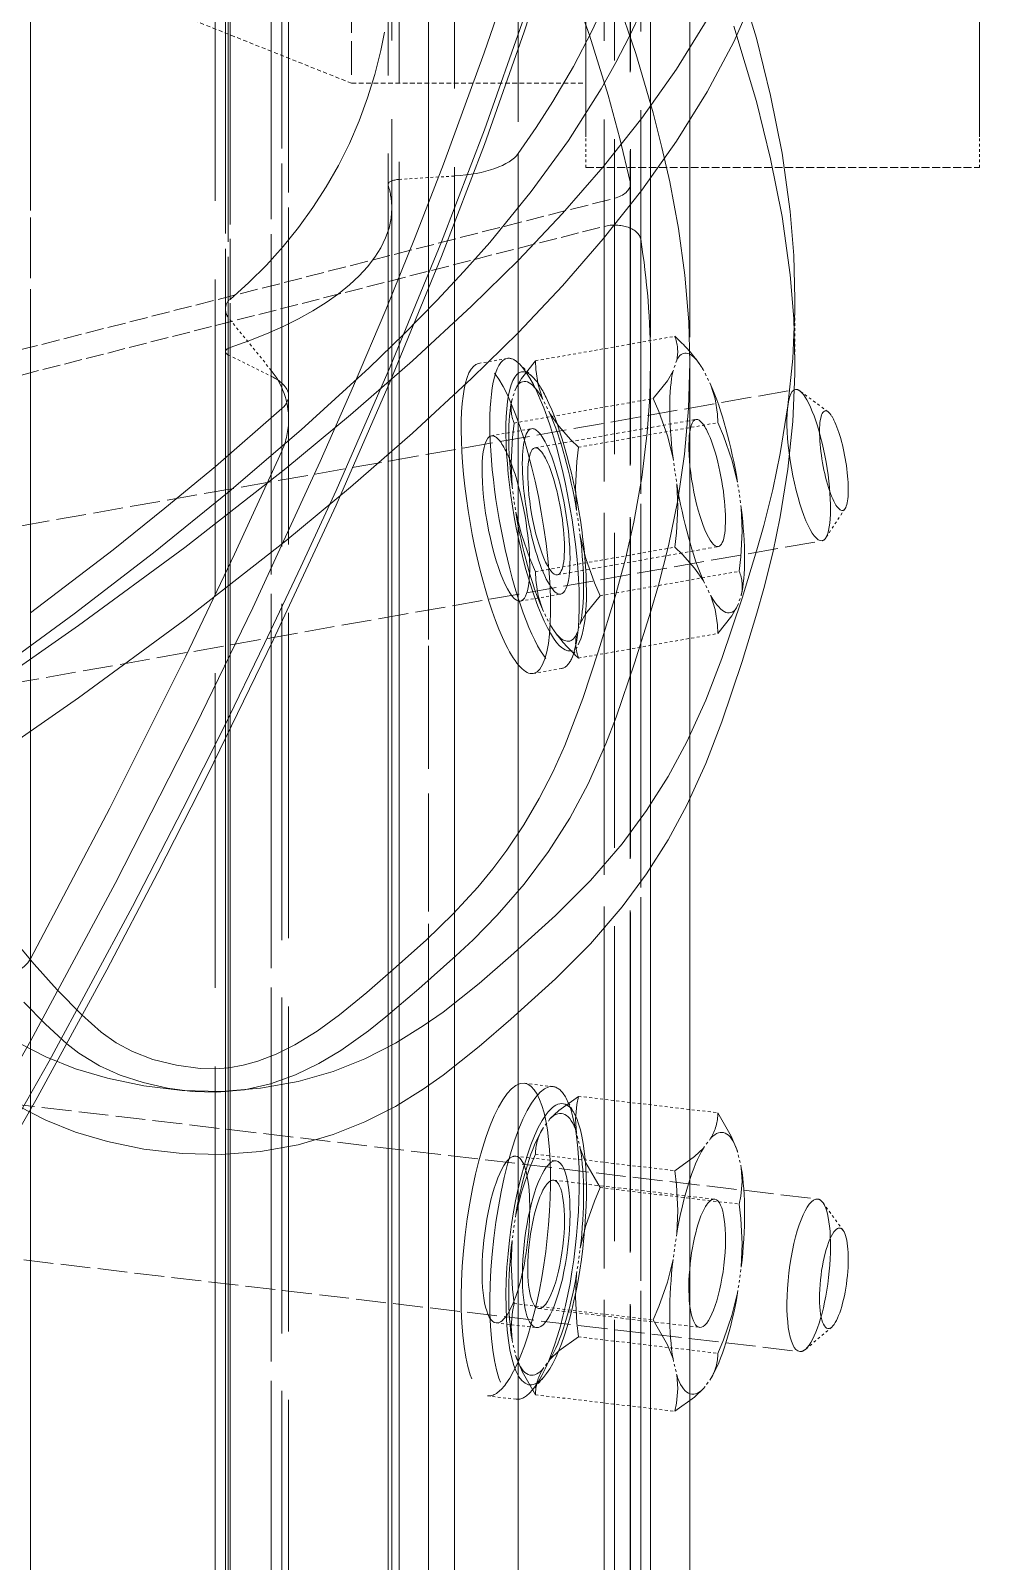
# Model space of a CAD drawing. Header units: millimetres. Extents: x 2913 to 35025, y 2470 to 25178.
# Drawn here: x 14576.8 to 14613, y 11863.8 to 11922.1 of the extents above; entities that cross this region are included whole.
import ezdxf

# ---------------------------------------------------------------- set-up
doc = ezdxf.new("R2010")
doc.units = ezdxf.units.MM
doc.linetypes.add('DASHED', pattern=[15, 12, -3])

# ---------------------------------------------------------------- blocks, each defined once
blk = doc.blocks.new('A$C637D7238')
at = {"color": 7, "linetype": 'DASHED', "lineweight": 13, "ltscale": 0.4647205352783203}
for p, q in [((198.3007365707745, 1132.197410205263), (198.3007365707745, 1411.029731372255)), ((213.3007365707745, 1132.197410205263), (213.3007365707745, 1411.029731372255))]:
    blk.add_line(p, q, dxfattribs=at)
at = {"color": 7, "linetype": 'DASHED', "lineweight": 13, "ltscale": 0.1923091888427734}
blk.add_line((184.7410899643291, 1126.000892260927), (184.7410899643291, 1241.386405566591), dxfattribs=at)
at = {"color": 7, "linetype": 'DASHED', "lineweight": 13, "ltscale": 0.1923084259033203}
blk.add_line((184.5649653915752, 1125.622779467958), (184.5649653915752, 1241.00783500995), dxfattribs=at)
at = {"color": 7, "linetype": 'DASHED', "lineweight": 13, "ltscale": 0.1923080444335938}
blk.add_line((184.6752864364971, 1125.311957934755), (184.6752864364971, 1240.696784594911), dxfattribs=at)
at = {"color": 7, "linetype": 'DASHED', "lineweight": 13, "ltscale": 0.1923030853271484}
blk.add_line((186.3138514999737, 1123.288642505067), (186.3138514999737, 1238.670493701356), dxfattribs=at)
at = {"color": 7, "linetype": 'DASHED', "lineweight": 13, "ltscale": 0.1922977447509766}
blk.add_line((186.9750911239971, 1121.424628833192), (186.9750911239971, 1236.803275683778), dxfattribs=at)
at = {"color": 7, "linetype": 'DASHED', "lineweight": 13, "ltscale": 0.1922939300537109}
blk.add_line((186.7159968857159, 1120.215217212099), (186.7159968857159, 1235.591575244325), dxfattribs=at)
at = {"color": 7, "linetype": 'DASHED', "lineweight": 13, "ltscale": 0.1922035217285156}
blk.add_line((177.1419841293682, 1100.86623344745), (177.1419841293682, 1216.18834648456), dxfattribs=at)
at = {"color": 7, "linetype": 'DASHED', "lineweight": 13, "ltscale": 0.3285686492919922}
blk.add_line((192.3007136825909, 1009.537345507997), (192.3007136825909, 1206.678535083192), dxfattribs=at)
at = {"color": 7, "linetype": 'DASHED', "lineweight": 13, "ltscale": 0.1069866180419922}
blk.add_line((189.3718272690166, 1198.429633716005), (189.3718272690166, 1134.23766289081), dxfattribs=at)
at = {"color": 7, "linetype": 'DASHED', "lineweight": 13, "ltscale": 0.3748058319091797}
blk.add_line((192.3007136825909, 973.3623424562393), (192.3007136825909, 1198.245841601747), dxfattribs=at)
at = {"color": 7, "linetype": 'DASHED', "lineweight": 13}
for p, q in [((177.1419841293682, 349.3899456056533), (177.1419841293682, 1168.886481860536)), ((184.1783839706768, 229.7540966066299), (184.1783839706768, 1162.472983935731)), ((186.7159968857159, 337.3896709474502), (186.7159968857159, 1157.271644214052)), ((186.9750911239971, 336.6490093263565), (186.9750911239971, 1156.546546557802)), ((186.3138514999737, 335.5096355470596), (186.3138514999737, 1155.428687671083)), ((184.5649653915752, 334.0866771730362), (184.5649653915752, 1154.029533007997)), ((184.6752864364971, 334.2759624513565), (184.6752864364971, 1154.21584282245)), ((184.7410899643291, 333.856650927919), (184.7410899643291, 1153.802939990419)), ((190.905106687962, 325.8669582399307), (190.905106687962, 1145.873099902528)), ((190.7635432724346, 324.529258349794), (190.7635432724346, 1144.533683398622)), ((190.7675487045635, 324.5664516481338), (190.7675487045635, 1144.570762256044)), ((200.7691127304424, 209.5612255128799), (200.7691127304424, 1144.41100273456)), ((202.2689754013409, 209.564658740419), (202.2689754013409, 1144.414207080263)), ((191.1872035507549, 324.236289599794), (191.1872035507549, 1144.239799121278)), ((193.3009273056377, 324.0427700075088), (193.3009273056377, 1144.045478442567)), ((195.7289058212627, 322.7728191408096), (195.7289058212627, 1142.76923332538)), ((199.0037471298565, 205.8613506349502), (199.0037471298565, 1140.936805346864)), ((200.3938609604229, 206.2102809938369), (200.3938609604229, 1141.266852954286)), ((199.3923884872784, 205.1047817262588), (199.3923884872784, 1140.219489673036)), ((199.9902278427471, 204.6662441286026), (199.9902278427471, 1139.802695849794)), ((199.9982387070049, 204.7191158327041), (199.9982387070049, 1139.8530498537)), ((195.7289058212627, 196.1691204103408), (195.7289058212627, 1131.558143237489)), ((190.7635432724346, 194.9772182496963), (190.7635432724346, 1130.375281909364)), ((190.7675487045635, 194.9521556886612), (190.7675487045635, 1130.350333789247)), ((191.1872035507549, 195.1753154787002), (191.1872035507549, 1130.572349170106)), ((193.3009273056377, 195.3063503297744), (193.3009273056377, 1130.702582934755)), ((199.9902278427471, 310.6993022951065), (199.9902278427471, 1130.474158862489)), ((199.9982387070049, 310.6266323121963), (199.9982387070049, 1130.399314502138)), ((199.3923884872784, 310.096656421083), (199.3923884872784, 1129.852744677919)), ((190.905106687962, 194.0767971071182), (190.905106687962, 1129.47692070331)), ((199.0037471298565, 309.0611949953018), (199.0037471298565, 1128.782950976747)), ((200.3938609604229, 308.5856929811416), (200.3938609604229, 1128.290855029481)), ((184.5649653915752, 188.6797634157119), (184.5649653915752, 1124.007789233583)), ((184.7410899643291, 188.8276210817276), (184.7410899643291, 1124.15953789081)), ((184.6752864364971, 188.5582271608291), (184.6752864364971, 1123.882819751161)), ((200.7691127304424, 304.0782085451065), (200.7691127304424, 1123.601981738466)), ((202.2689754013409, 304.0737453493057), (202.2689754013409, 1123.597404101747)), ((186.3138514999737, 187.7686992677627), (186.3138514999737, 1123.069373706239)), ((186.9750911239971, 187.0439449342666), (186.9750911239971, 1122.32001457538)), ((186.7159968857159, 186.5751949342666), (186.7159968857159, 1121.833640674013)), ((177.1419841293682, 179.2263713869033), (177.1419841293682, 1114.045249560731)), ((184.1783839706768, 279.0101543458877), (184.1783839706768, 1096.665793994325))]:
    blk.add_line(p, q, dxfattribs=at)
at = {"color": 7, "linetype": 'DASHED', "lineweight": 13, "ltscale": 0.01352729797363281}
blk.add_line((198.3007365707745, 1142.354041674989), (198.3007365707745, 1134.23766289081), dxfattribs=at)
at = {"color": 7, "linetype": 'DASHED', "lineweight": 13, "ltscale": 0.01268779021130174}
blk.add_line((189.3718272690166, 1134.23766289081), (182.3007518295635, 1137.057715991396), dxfattribs=at)
at = {"color": 7, "linetype": 'DASHED', "lineweight": 13, "ltscale": 0.01488151550292969}
blk.add_line((189.3718272690166, 1134.23766289081), (198.3007365707745, 1134.23766289081), dxfattribs=at)
at = {"color": 7, "linetype": 'DASHED', "lineweight": 13, "ltscale": 0.001946258544921875}
for p, q in [((198.3007365707745, 1131.02965507831), (198.3007365707745, 1132.197410205263)), ((213.3007365707745, 1131.02965507831), (213.3007365707745, 1132.197410205263))]:
    blk.add_line(p, q, dxfattribs=at)
at = {"color": 7, "linetype": 'DASHED', "lineweight": 13, "ltscale": 0.025}
blk.add_line((198.3007365707745, 1131.02965507831), (213.3007365707745, 1131.02965507831), dxfattribs=at)
at = {"color": 7, "linetype": 'DASHED', "lineweight": 13, "ltscale": 0.003529553381177914}
blk.add_line((191.1872035507549, 1130.572349170106), (193.3009273056377, 1130.702582934755), dxfattribs=at)
at = {"color": 7, "linetype": 'DASHED', "lineweight": 13, "ltscale": 0.05774980662937218}
blk.add_line((165.8180552963604, 1121.286613086122), (199.3923884872784, 1129.852744677919), dxfattribs=at)
at = {"color": 7, "linetype": 'DASHED', "lineweight": 13, "ltscale": 0.05660874510228634}
blk.add_line((166.0928279404034, 1120.385963061708), (199.0037471298565, 1128.782950976747), dxfattribs=at)
at = {"color": 7, "linetype": 'DASHED', "lineweight": 13, "ltscale": 0.004019546508789063}
blk.add_line((206.2690288071026, 1123.596717456239), (206.2690288071026, 1126.008445361513), dxfattribs=at)
at = {"color": 7, "linetype": 'DASHED', "lineweight": 13, "ltscale": 0.004339323038363327}
blk.add_line((186.3138514999737, 1123.288642505067), (184.6752864364971, 1125.311957934755), dxfattribs=at)
at = {"color": 7, "linetype": 'DASHED', "lineweight": 13, "ltscale": 0.008982738818918133}
for p, q in [((196.3846522812237, 1123.657142260927), (201.6925364975323, 1124.592353442567)), ((196.3846522812237, 1115.618125537294), (201.6925364975323, 1116.553336718935))]:
    blk.add_line(p, q, dxfattribs=at)
at = {"color": 7, "linetype": 'DASHED', "lineweight": 13, "ltscale": 0.003048947876474492}
blk.add_line((184.6752864364971, 1123.882819751161), (186.3138514999737, 1123.069373706239), dxfattribs=at)
at = {"color": 7, "linetype": 'DASHED', "lineweight": 13, "ltscale": 0.001849178463723555}
for p, q in [((194.2150813583721, 1123.557120898622), (195.3077632431377, 1123.749610522646)), ((196.2971049789776, 1111.739265063661), (197.3897868637432, 1111.931754687685))]:
    blk.add_line(p, q, dxfattribs=at)
at = {"color": 7, "linetype": 'DASHED', "lineweight": 13, "ltscale": 0.001168408970959309}
blk.add_line((196.2692958359112, 1123.047401049989), (195.7699901108135, 1123.539496997255), dxfattribs=at)
at = {"color": 7, "linetype": 'DASHED', "lineweight": 13, "ltscale": 0.0007276916743874621}
blk.add_line((201.7681819443096, 1123.685065844911), (201.6255885605206, 1123.272391894716), dxfattribs=at)
at = {"color": 7, "linetype": 'DASHED', "lineweight": 13, "ltscale": 0.0002074472918715723}
blk.add_line((202.5891810898174, 1123.602439502138), (202.513878965794, 1123.701545337099), dxfattribs=at)
at = {"color": 7, "linetype": 'DASHED', "lineweight": 13, "ltscale": 0.001065730156780783}
for p, q in [((203.0691462997784, 1122.732917407411), (202.7841884140362, 1123.305350879091)), ((202.7841884140362, 1115.266334155458), (203.0691462997784, 1114.693900683778))]:
    blk.add_line(p, q, dxfattribs=at)
at = {"color": 7, "linetype": 'DASHED', "lineweight": 13, "ltscale": 0.09533031926904542}
for p, q in [((149.9591762070049, 1112.639915088075), (206.2898570541729, 1122.564002612489)), ((150.9747249130596, 1106.875068286317), (207.3054057602276, 1116.799155810731))]:
    blk.add_line(p, q, dxfattribs=at)
at = {"color": 7, "linetype": 'DASHED', "lineweight": 13, "ltscale": 0.0007272688322599566}
blk.add_line((195.6316310409893, 1122.603828051942), (195.4891520981182, 1122.191382983583), dxfattribs=at)
at = {"color": 7, "linetype": 'DASHED', "lineweight": 13, "ltscale": 0.008982550977499514}
blk.add_line((195.5647975448956, 1121.283866504091), (200.8725673202862, 1122.219077685731), dxfattribs=at)
at = {"color": 7, "linetype": 'DASHED', "lineweight": 13, "ltscale": 0.001065900208875264}
for p, q in [((196.932824278294, 1121.651679614442), (196.6476375107159, 1122.224113086122)), ((196.6476375107159, 1114.185096362489), (196.932824278294, 1113.61266289081))]:
    blk.add_line(p, q, dxfattribs=at)
at = {"color": 7, "linetype": 'DASHED', "lineweight": 13, "ltscale": 0.002230861452639419}
blk.add_line((207.5330287460674, 1121.713019946474), (206.4583140854229, 1122.510902026552), dxfattribs=at)
at = {"color": 7, "linetype": 'DASHED', "lineweight": 13, "ltscale": 0.00259612238054177}
blk.add_line((194.7009974960674, 1120.799781421083), (196.2350780014385, 1121.069861987489), dxfattribs=at)
at = {"color": 7, "linetype": 'DASHED', "lineweight": 13, "ltscale": 0.01038506369410065}
blk.add_line((196.3635951523174, 1120.340186694521), (202.5001460556377, 1121.421195605653), dxfattribs=at)
at = {"color": 7, "linetype": 'DASHED', "lineweight": 13, "ltscale": 0.008982926660458693}
for p, q in [((198.0243617538799, 1120.364677050966), (203.3323604111065, 1121.299888232606)), ((198.8442164902081, 1114.698936084169), (204.1522151474346, 1115.63414726581)), ((198.0243617538799, 1112.325660327333), (203.3323604111065, 1113.260871508974))]:
    blk.add_line(p, q, dxfattribs=at)
at = {"color": 7, "linetype": 'DASHED', "lineweight": 13, "ltscale": 0.001658956755291329}
blk.add_line((201.6255885605206, 1119.951774218935), (201.7681819443096, 1118.96666679706), dxfattribs=at)
at = {"color": 7, "linetype": 'DASHED', "lineweight": 13, "ltscale": 0.001658551901669328}
blk.add_line((195.4891520981182, 1118.870536425966), (195.6316310409893, 1117.885657885927), dxfattribs=at)
at = {"color": 7, "linetype": 'DASHED', "lineweight": 13, "ltscale": 0.001658929442102541}
blk.add_line((204.227746153294, 1118.047477343935), (204.0852672104229, 1119.03258476581), dxfattribs=at)
at = {"color": 7, "linetype": 'DASHED', "lineweight": 13, "ltscale": 0.001658579221075384}
blk.add_line((198.0914241318096, 1116.966468432802), (197.9488307480206, 1117.951346972841), dxfattribs=at)
at = {"color": 7, "linetype": 'DASHED', "lineweight": 13, "ltscale": 0.002230723413478284}
blk.add_line((208.1830531601299, 1118.023673632997), (207.4455958847393, 1116.906730273622), dxfattribs=at)
at = {"color": 7, "linetype": 'DASHED', "lineweight": 13, "ltscale": 0.01038487585158895}
blk.add_line((197.2168666366924, 1115.496818164247), (203.3533030990948, 1116.57782707538), dxfattribs=at)
at = {"color": 7, "linetype": 'DASHED', "lineweight": 13, "ltscale": 0.002596310226696308}
blk.add_line((195.8113032822002, 1114.496833423036), (197.3454982284893, 1114.766913989442), dxfattribs=at)
at = {"color": 7, "linetype": 'DASHED', "lineweight": 13, "ltscale": 0.0007276294049313452}
blk.add_line((204.0852672104229, 1114.314185717958), (204.227746153294, 1114.726859668153), dxfattribs=at)
at = {"color": 7, "linetype": 'DASHED', "lineweight": 13, "ltscale": 0.0007273311325860083}
blk.add_line((197.9488307480206, 1113.233176806825), (198.0914241318096, 1113.645621875185), dxfattribs=at)
at = {"color": 7, "linetype": 'DASHED', "lineweight": 13, "ltscale": 0.0002073319548056595}
blk.add_line((197.1278316025127, 1113.315574267763), (197.2030192856182, 1113.216468432802), dxfattribs=at)
at = {"color": 7, "linetype": 'DASHED', "lineweight": 13, "ltscale": 0.001168399879160366}
blk.add_line((198.053429747044, 1112.920295337099), (197.7523356918682, 1112.287208178896), dxfattribs=at)
at = {"color": 7, "linetype": 'DASHED', "lineweight": 13, "ltscale": 0.09453710649524458}
blk.add_line((150.8103877548565, 1098.357459643739), (207.1409541611065, 1091.702949145692), dxfattribs=at)
at = {"color": 7, "linetype": 'DASHED', "lineweight": 13, "ltscale": 0.001833801275879556}
for p, q in [((195.9600764755596, 1096.118308642763), (197.0527583603252, 1095.989219287294)), ((194.5522243027081, 1084.201118091005), (195.6449061874737, 1084.072028735536))]:
    blk.add_line(p, q, dxfattribs=at)
at = {"color": 7, "linetype": 'DASHED', "lineweight": 13, "ltscale": 0.001139361071870165}
blk.add_line((197.8744441513409, 1094.940711596864), (197.5534373764385, 1095.544272998231), dxfattribs=at)
at = {"color": 7, "linetype": 'DASHED', "lineweight": 13, "ltscale": 0.008908196849076937}
for p, q in [((198.0243617538799, 1095.618659594911), (203.3323604111065, 1094.991523364442)), ((198.8442164902081, 1092.137366870302), (204.1522151474346, 1091.510230639833))]:
    blk.add_line(p, q, dxfattribs=at)
at = {"color": 7, "linetype": 'DASHED', "lineweight": 13, "ltscale": 0.0007969746195768152}
for p, q in [((196.932824278294, 1094.755546191591), (196.6476375107159, 1094.371711352724)), ((196.6476375107159, 1085.201560595888), (196.932824278294, 1085.585395434755))]:
    blk.add_line(p, q, dxfattribs=at)
at = {"color": 7, "linetype": 'DASHED', "lineweight": 13, "ltscale": 0.001036598201046124}
blk.add_line((198.0914241318096, 1093.624183276552), (197.9488307480206, 1094.229575732606), dxfattribs=at)
at = {"color": 7, "linetype": 'DASHED', "lineweight": 13, "ltscale": 0.0007967471719694212}
for p, q in [((203.0691462997784, 1094.030677417177), (202.7841884140362, 1093.64684257831)), ((202.7841884140362, 1084.476462939638), (203.0691462997784, 1084.860297778505))]:
    blk.add_line(p, q, dxfattribs=at)
at = {"color": 7, "linetype": 'DASHED', "lineweight": 13, "ltscale": 0.0001909624649108575}
blk.add_line((204.0852672104229, 1093.504706958192), (204.048417234837, 1093.613196948427), dxfattribs=at)
at = {"color": 7, "linetype": 'DASHED', "lineweight": 13, "ltscale": 3.438521647895803e-05}
for p, q in [((204.0552836899151, 1093.593741992372), (204.048417234837, 1093.613196948427)), ((195.6616145614971, 1085.638267138856), (195.6684810165752, 1085.618812182802))]:
    blk.add_line(p, q, dxfattribs=at)
at = {"color": 7, "linetype": 'DASHED', "lineweight": 13, "ltscale": 0.002574589185219294}
blk.add_line((195.6316310409893, 1093.337623217958), (197.1657115463604, 1093.156348803896), dxfattribs=at)
at = {"color": 7, "linetype": 'DASHED', "lineweight": 13, "ltscale": 0.008908007431722511}
blk.add_line((196.3846522812237, 1093.410865405458), (201.6925364975323, 1092.783729174989), dxfattribs=at)
at = {"color": 7, "linetype": 'DASHED', "lineweight": 13, "ltscale": 0.001036554488852359}
blk.add_line((204.227746153294, 1092.899314502138), (204.0852672104229, 1093.504706958192), dxfattribs=at)
at = {"color": 7, "linetype": 'DASHED', "lineweight": 13, "ltscale": 0.09453748533072978}
blk.add_line((150.1235133652081, 1092.544318774599), (206.454308653294, 1085.889808276552), dxfattribs=at)
at = {"color": 7, "linetype": 'DASHED', "lineweight": 13, "ltscale": 0.01029850140085407}
blk.add_line((197.0787364487041, 1092.420493701356), (203.2151729111065, 1091.695624926942), dxfattribs=at)
at = {"color": 7, "linetype": 'DASHED', "lineweight": 13, "ltscale": 0.002191285739866994}
blk.add_line((208.1085521225323, 1090.50978813495), (207.3325282577862, 1091.571113208192), dxfattribs=at)
at = {"color": 7, "linetype": 'DASHED', "lineweight": 13, "ltscale": 0.001665725476064837}
blk.add_line((195.6316310409893, 1091.109916308778), (195.4891520981182, 1090.120689013856), dxfattribs=at)
at = {"color": 7, "linetype": 'DASHED', "lineweight": 13, "ltscale": 0.00166537511138792}
blk.add_line((201.7681819443096, 1090.384818652528), (201.6255885605206, 1089.395820239442), dxfattribs=at)
at = {"color": 7, "linetype": 'DASHED', "lineweight": 13, "ltscale": 0.001665752677819704}
blk.add_line((197.9488307480206, 1088.8471904787), (198.0914241318096, 1089.836417773622), dxfattribs=at)
at = {"color": 7, "linetype": 'DASHED', "lineweight": 13, "ltscale": 0.001665347903465892}
blk.add_line((204.0852672104229, 1088.122321704286), (204.227746153294, 1089.111320117372), dxfattribs=at)
at = {"color": 7, "linetype": 'DASHED', "lineweight": 13, "ltscale": 0.00890777326152091}
blk.add_line((195.5647975448956, 1087.721778491396), (200.8725673202862, 1087.094871142763), dxfattribs=at)
at = {"color": 7, "linetype": 'DASHED', "lineweight": 13, "ltscale": 0.0102985461579401}
blk.add_line((196.5017253403057, 1087.536613086122), (202.6381618027081, 1086.811515429872), dxfattribs=at)
at = {"color": 7, "linetype": 'DASHED', "lineweight": 13, "ltscale": 0.002574778602355184}
blk.add_line((194.8806697372784, 1086.98180351581), (196.4148646835674, 1086.800529101747), dxfattribs=at)
at = {"color": 7, "linetype": 'DASHED', "lineweight": 13, "ltscale": 0.002191159826466107}
blk.add_line((207.6732188705791, 1086.824561694521), (206.6712886337627, 1085.973350146669), dxfattribs=at)
at = {"color": 7, "linetype": 'DASHED', "lineweight": 13, "ltscale": 0.001036183167959964}
blk.add_line((195.4891520981182, 1086.332694629091), (195.6316310409893, 1085.727531054872), dxfattribs=at)
at = {"color": 7, "linetype": 'DASHED', "lineweight": 13, "ltscale": 0.008908152098076733}
blk.add_line((198.0243617538799, 1086.448279956239), (203.3323604111065, 1085.821372607606), dxfattribs=at)
at = {"color": 7, "linetype": 'DASHED', "lineweight": 13, "ltscale": 0.0001913237065299219}
blk.add_line((195.6316310409893, 1085.727531054872), (195.6684810165752, 1085.618812182802), dxfattribs=at)
at = {"color": 7, "linetype": 'DASHED', "lineweight": 13, "ltscale": 0.001036226895817529}
blk.add_line((201.6255885605206, 1085.607825854677), (201.7681819443096, 1085.002662280458), dxfattribs=at)
at = {"color": 7, "linetype": 'DASHED', "lineweight": 13, "ltscale": 0.001139224147843889}
blk.add_line((196.6882640365948, 1084.900123217958), (196.2354213241924, 1084.388114550966), dxfattribs=at)
at = {"color": 7, "linetype": 'DASHED', "lineweight": 13, "ltscale": 0.008907962679770728}
blk.add_line((196.3846522812237, 1084.240485766786), (201.6925364975323, 1083.613578418153), dxfattribs=at)
at = {"color": 7, "linetype": 'DASHED', "lineweight": 13}
for points in [[(203.9393550400127, 1138.824454882997), (204.8001796249737, 1135.953132251161), (205.3428584579815, 1133.769599536317), (205.7788783554424, 1131.567298510927), (206.0883265976299, 1129.344855883974), (206.223710203587, 1127.677222827333), (206.2690288071026, 1126.008445361513)], [(203.9393550400127, 1136.412726977724), (204.8001796249737, 1133.541404345888), (205.3428584579815, 1131.357871631044), (205.7788783554424, 1129.155570605653), (206.0883265976299, 1126.9331279787), (206.223710203587, 1125.26549492206), (206.2690288071026, 1123.596717456239)], [(184.4061213974346, 1095.809089282411), (182.9120952133526, 1095.846625903505), (181.4589244369854, 1096.018973925966), (180.0700694565166, 1096.308509448427), (178.8536769394268, 1096.671058276552), (177.7188807968487, 1097.119437793153), (176.7005855087627, 1097.641288379091)], [(184.2404109482159, 1095.774528125185), (183.3048564438213, 1095.803596118349), (182.3574000839581, 1095.929023364442), (181.4304286484112, 1096.140510180849), (180.5567866806377, 1096.427985766786), (179.7689754013409, 1096.780692675966), (178.9792186264385, 1097.264548877138), (178.5206538681377, 1097.618171313661), (177.7040034775127, 1098.368903735536), (176.8816310409893, 1099.210044482606)], [(199.4428569321026, 1137.607261279481), (200.2028590683331, 1135.369941333192), (200.8665019516338, 1133.106071093935), (201.2026149277081, 1131.795035937685), (201.5017634872784, 1130.475303271669), (201.8345576767315, 1128.704673388856), (202.0808345322002, 1126.924430468935), (202.2284633163799, 1125.137778857606), (202.2689754013409, 1123.597404101747)], [(184.4061213974346, 1093.397590258974), (182.9120952133526, 1093.434897998231), (181.4589244369854, 1093.607246020692), (180.0700694565166, 1093.896781543153), (178.8536769394268, 1094.259330371278), (177.7188807968487, 1094.70770988788), (176.7005855087627, 1095.229560473817)], [(139.6073085312237, 1042.529517749208), (143.2522517685284, 1047.071448901552), (146.8031245712627, 1051.67060051288), (150.2791530136456, 1056.334067920106), (153.6904078964581, 1061.056357959169), (156.5134364609112, 1065.064078906435), (159.304650450169, 1069.107047656435), (163.4789973739971, 1075.312949756044), (167.5496608261456, 1081.595985034364), (169.5368129257549, 1084.766227343935), (171.4866572861065, 1087.955695727724), (173.7921840195049, 1091.843253711122), (177.146447325169, 1097.7534404787), (180.3596049789776, 1103.728858569521), (183.4346324447979, 1109.769279101747), (185.6045466904034, 1114.241172412294), (188.1815272812237, 1119.82245598163), (189.4493037704815, 1122.705222705263), (190.6762248520245, 1125.603095630067), (191.8017512802471, 1128.372794726747), (192.8836757187237, 1131.155997851747), (194.4334346298565, 1135.403129199403), (195.1262599472393, 1137.426673510927)], [(140.3156978134502, 1041.826163867372), (143.9338618759502, 1046.330329516786), (146.5353328232159, 1049.678641894716), (149.0970927719463, 1053.064719775575), (151.7385035995831, 1056.644202807802), (154.335282469212, 1060.246345141786), (157.1474391464581, 1064.233008960146), (159.9265223984112, 1068.252402881044), (163.9768153671612, 1074.260322192567), (167.9317790512432, 1080.339881518739), (171.4128428940166, 1085.913154223817), (174.5275813583721, 1091.124564746278), (177.8463679794659, 1096.957847216981), (181.0262233261456, 1102.8510967287), (182.9490596298565, 1106.574317553896), (184.5174724106182, 1109.707481006044), (186.0607081894268, 1112.879325488466), (187.4422389511456, 1115.80145988788), (188.780968809544, 1118.719932177919), (190.8473140243877, 1123.431922534364), (192.8051692489971, 1128.1928936037), (194.4384700302471, 1132.461082080263), (195.9561854843487, 1136.759254077333)], [(143.9354640488018, 1045.764762500185), (146.5367061142315, 1049.11330375995), (149.098351622044, 1052.49938164081), (151.7396480087627, 1056.078864673036), (154.3365413193096, 1059.681007007021), (157.1491557602276, 1063.668357470888), (159.9285823349346, 1067.68866691913), (163.852875853001, 1073.506843188661), (167.6906520370831, 1079.395743945497), (171.4147883896221, 1085.350333789247), (174.5297557358135, 1090.56220207538), (177.336762571751, 1095.475837329286), (180.0463801864971, 1100.435477832216), (181.9959956650127, 1104.14748344745), (183.8929683212627, 1107.883292773622), (186.3902980331768, 1113.003150561708), (188.7824565414776, 1118.157798388856), (190.8488017563213, 1122.869788745302), (192.8065425400127, 1127.630530932802), (194.4397288803448, 1131.898719409364), (195.9573298935284, 1136.197120288271), (197.2175532822002, 1140.096351245302)], [(133.494218016087, 1087.854301074403), (139.3939906601299, 1090.603171924013), (145.103104734837, 1093.417045215028), (150.4490977768291, 1096.208488086122), (155.6285792831768, 1099.053947070497), (161.1956721786846, 1102.250053027528), (167.1024257187237, 1105.783530810731), (169.9862224106182, 1107.574531176942), (172.8086787704815, 1109.380866626161), (175.945389891087, 1111.463462451356), (178.9708644394268, 1113.563682177919), (183.0245906357159, 1116.538230517763), (186.8640834335674, 1119.548026660341), (189.3321162704815, 1121.594230273622), (191.6936046127666, 1123.650504687685), (193.9501506332745, 1125.734931567567), (195.7343989853252, 1127.493201831239), (197.4135905746807, 1129.267951587099), (198.9682704452862, 1131.052314380067), (200.4344874863018, 1132.908088305849), (201.7542201523174, 1134.77851066913), (202.9235774521221, 1136.666099170106)], [(175.6478435043682, 1111.710883716005), (178.8024074081768, 1114.01549492206), (181.819184446751, 1116.336585620302), (184.7068721298565, 1118.677131274599), (187.4529963974346, 1121.027061084169), (190.0463420395245, 1123.395988086122), (191.3616115097393, 1124.672004321474), (192.6179439072002, 1125.951453784364), (193.6538630966534, 1127.061530688661), (194.6385127548565, 1128.173667529481), (196.2210017685284, 1130.112296679872), (197.6362926010479, 1132.061683276552), (198.8831264023174, 1134.028007129091), (199.4459468368877, 1135.025474170106), (199.9658519272198, 1136.029578784364), (200.437348509251, 1137.029563525575)], [(133.494218016087, 1085.103370288271), (139.3939906601299, 1087.852012256044), (145.103104734837, 1090.666114428896), (150.4490977768291, 1093.457557299989), (155.6285792831768, 1096.303016284364), (161.1956721786846, 1099.49889335956), (167.1024257187237, 1103.032371142763), (169.9862224106182, 1104.823371508974), (172.8086787704815, 1106.629706958192), (175.945389891087, 1108.712531665224), (178.9708644394268, 1110.81252250995), (183.0245906357159, 1113.787070849794), (186.8640834335674, 1116.796866992372), (189.3321162704815, 1118.843070605653), (191.6936046127666, 1120.899345019716), (193.9501506332745, 1122.983771899599), (195.7343989853252, 1124.742042163271), (197.4135905746807, 1126.517020800966), (198.9682704452862, 1128.301383593935), (200.4344874863018, 1130.15692863788), (201.7542201523174, 1132.027579882997), (202.9235774521221, 1133.914939502138), (203.9393550400127, 1135.820609668153), (204.8001796249737, 1137.74596367206)], [(195.7289058212627, 1142.76923332538), (196.7338115219463, 1140.554114917177), (197.6399547104229, 1138.322059253114), (198.4472209457745, 1136.068946460146), (199.155839109837, 1133.78974113788), (199.6019298080791, 1132.138358691591), (199.9902278427471, 1130.474158862489)], [(195.7289058212627, 1131.558143237489), (196.4098292831768, 1132.547370532411), (197.0468074325909, 1133.541175464052), (197.8278666977276, 1134.874641040224), (198.5308772568096, 1136.220008471864), (199.155839109837, 1137.579566577333), (199.6019298080791, 1138.686896899599), (199.9902278427471, 1139.802695849794)], [(206.2690288071026, 1126.008445361513), (206.2658244613995, 1125.570136645692), (206.1867457870831, 1123.751441577333), (206.0024959091534, 1121.936179736513), (205.7147914413799, 1120.125953296083), (205.4270869736065, 1118.751517871278), (205.0838786606182, 1117.385093310731), (204.8219233993877, 1116.453086474794), (204.2542964462627, 1114.603721240419), (203.4885722641338, 1112.306434253114), (202.8808909897198, 1110.718680957216), (202.155106687962, 1109.127723315614), (201.4388209823956, 1107.813026049989), (200.6171351913799, 1106.517783740419), (199.6854716781963, 1105.248176196474), (198.4860164169659, 1103.845359424013), (197.1501475815166, 1102.50685844745), (195.4464656357159, 1100.96991691913), (194.2387706283916, 1099.924155810731), (192.8653651718487, 1098.833762744325), (192.106278562962, 1098.300239184755), (191.047814512669, 1097.649070361513), (189.8734218124737, 1097.05260429706), (188.6665278915752, 1096.571952441591), (187.3406154159893, 1096.186973193544), (185.9086162094463, 1095.924903491396), (184.4061213974346, 1095.809089282411)], [(200.7691127304424, 1123.601981738466), (200.7379848007549, 1122.261649707216), (200.6457454208721, 1120.921775439638), (200.4399806503643, 1119.210654834169), (200.1356822494854, 1117.504569629091), (199.8139888290752, 1116.108390429872), (199.4358760361065, 1114.713584521669), (198.7883693222393, 1112.607184985536), (198.1826335434307, 1110.784827807802), (197.5001079086651, 1108.992225268739), (197.0429164413799, 1107.975074389833), (196.5249568466534, 1106.968680957216), (195.9392482284893, 1105.974876025575), (195.2864772323956, 1105.000526049989), (194.7547847275127, 1104.287559131044), (194.1876155380596, 1103.594276049989), (193.2512599472393, 1102.575294116396), (192.2167140488018, 1101.578055957216), (190.9735423569073, 1100.464088061708), (189.9617702011456, 1099.582435229677), (188.9082271103252, 1098.720466235536), (188.0658275131573, 1098.109351733583), (187.2058040146221, 1097.578574756044), (186.5006190780987, 1097.225410083192), (185.8026439194073, 1096.954871753114), (185.2481776718487, 1096.800834277528), (184.7002345566143, 1096.704703906435), (184.1783839706768, 1096.665793994325)], [(202.2689754013409, 1123.597404101747), (202.2170192245831, 1121.84508476581), (202.0622951034893, 1120.09459648456), (201.8066340927471, 1118.348228076356), (201.4516383652081, 1116.608726123231), (201.0684901718487, 1115.109092334169), (200.7821589950909, 1114.112769702333), (200.1606303696026, 1112.126533130067), (199.4624263290752, 1110.074149707216), (199.0694362167706, 1109.052650073427), (198.3877116684307, 1107.528068164247), (197.687218809544, 1106.228019336122), (196.8765193466534, 1104.950858691591), (195.9562999252666, 1103.711005786317), (194.9278193954815, 1102.522880175966), (194.0049678329815, 1101.590644458192), (193.3485347275127, 1100.976325610536), (191.9333583359112, 1099.716102221864), (190.6848079208721, 1098.645850757021), (190.0196773056377, 1098.116904834169), (188.9635020737041, 1097.368690112489), (188.1208735947002, 1096.866981128114), (187.2308665756573, 1096.437598803896), (186.2898189072002, 1096.099769214052), (185.2942973617901, 1095.87226066913), (184.2404109482159, 1095.774528125185)], [(206.2690288071026, 1123.596717456239), (206.2658244613995, 1123.158408740419), (206.1867457870831, 1121.33971367206), (206.0024959091534, 1119.524451831239), (205.7147914413799, 1117.71422539081), (205.4270869736065, 1116.339789966005), (205.0838786606182, 1114.973365405458), (204.8219233993877, 1114.041358569521), (204.2542964462627, 1112.191993335146), (203.4885722641338, 1109.894706347841), (202.8808909897198, 1108.306953051942), (202.155106687962, 1106.716224292177), (201.4388209823956, 1105.401527026552), (200.6171351913799, 1104.106055835146), (199.6854716781963, 1102.8364482912), (198.4860164169659, 1101.433631518739), (197.1501475815166, 1100.095130542177), (195.4464656357159, 1098.558189013856), (194.2387706283916, 1097.512427905458), (192.8653651718487, 1096.422034839052), (192.106278562962, 1095.888511279481), (191.047814512669, 1095.237342456239), (189.8734218124737, 1094.640876391786), (188.6665278915752, 1094.160224536317), (187.3406154159893, 1093.775245288271), (185.9086162094463, 1093.513175586122), (184.4061213974346, 1093.397590258974)], [(195.6316310409893, 1122.603828051942), (195.8470088486065, 1122.982169726747), (196.3846522812237, 1123.657142260927)], [(196.6476375107159, 1122.224113086122), (196.4874202255596, 1122.742988208192), (196.3991862778057, 1123.328696826356), (196.3846522812237, 1123.657142260927)], [(201.6255885605206, 1123.272391894716), (201.4102107529034, 1122.894050219911), (200.8725673202862, 1122.219077685731)], [(203.0691462997784, 1122.732917407411), (203.2295924667706, 1122.214042285341), (203.3177119736065, 1121.628333667177), (203.3323604111065, 1121.299888232606)], [(201.6255885605206, 1119.951774218935), (201.4102107529034, 1120.801154712099), (201.0854274277081, 1121.71942863788), (200.8725673202862, 1122.219077685731)], [(177.1419841293682, 1114.045249560731), (180.2857905868877, 1116.452857592958), (182.2633296493877, 1118.036948779481), (184.1826182846416, 1119.630653003114), (186.7159968857159, 1121.833640674013)], [(196.932824278294, 1121.651679614442), (197.273400450169, 1121.164847949403), (197.7357417587627, 1120.645057299989), (198.0243617538799, 1120.364677050966)], [(195.4891520981182, 1118.870536425966), (195.4540187363018, 1119.751960376161), (195.5035716537823, 1120.735923388856), (195.5647975448956, 1121.283866504091)], [(204.0852672104229, 1119.03258476581), (203.8698894028057, 1119.881965258974), (203.5451060776104, 1120.800239184755), (203.3323604111065, 1121.299888232606)], [(177.1419841293682, 1100.86623344745), (180.1625377182354, 1106.603156665224), (183.0562907699932, 1112.396613696474), (184.9165278915752, 1116.292640307802), (186.7159968857159, 1120.215217212099)], [(197.9488307480206, 1117.951346972841), (197.9136973862041, 1118.832770923036), (197.9632503036846, 1119.816962817567), (198.0243617538799, 1120.364677050966)], [(201.7681819443096, 1118.96666679706), (201.8032008652081, 1118.085242846864), (201.7537623886456, 1117.101279834169), (201.6925364975323, 1116.553336718935)], [(195.6316310409893, 1117.885657885927), (195.8470088486065, 1117.036048510927), (196.1717921738018, 1116.117774585146), (196.3846522812237, 1115.618125537294)], [(204.227746153294, 1118.047477343935), (204.2628795151104, 1117.166282275575), (204.2133265976299, 1116.182090381044), (204.1522151474346, 1115.63414726581)], [(198.0914241318096, 1116.966468432802), (198.3066874985088, 1116.116859057802), (198.6314708237041, 1115.198585132021), (198.8442164902081, 1114.698936084169)], [(202.7841884140362, 1115.266334155458), (202.4436122421612, 1115.753394702333), (201.9810420517315, 1116.272956469911), (201.6925364975323, 1116.553336718935)], [(196.6476375107159, 1114.185096362489), (196.4874202255596, 1114.70397148456), (196.3991862778057, 1115.289680102724), (196.3846522812237, 1115.618125537294)], [(198.0914241318096, 1113.645621875185), (198.3066874985088, 1114.023963549989), (198.8442164902081, 1114.698936084169)], [(203.0691462997784, 1114.693900683778), (203.2295924667706, 1114.175025561708), (203.3177119736065, 1113.589316943544), (203.3323604111065, 1113.260871508974)], [(204.0852672104229, 1114.314185717958), (203.8698894028057, 1113.935844043153), (203.3323604111065, 1113.260871508974)], [(184.1783839706768, 1096.665793994325), (183.5979396347393, 1096.680442431825), (182.6991206650127, 1096.800834277528), (181.7948085312237, 1097.029029467958), (181.0193568710674, 1097.324515918153), (180.3970271591534, 1097.65822563495), (179.8353511337627, 1098.059913257021), (179.0957194809307, 1098.724586108583), (178.1569606308331, 1099.681312182802), (177.2730189804424, 1100.660239795106), (176.4366847519268, 1101.657706836122), (174.9779063705791, 1103.56269035663), (173.707726622044, 1105.368796924013), (172.6985866073956, 1106.875297168153), (171.7290431503643, 1108.388663867372)], [(196.932824278294, 1094.755546191591), (197.273400450169, 1095.082160571474), (198.0243617538799, 1095.618659594911)], [(197.9488307480206, 1094.229575732606), (197.9136973862041, 1094.750739673036), (197.9632503036846, 1095.312873462099), (198.0243617538799, 1095.618659594911)], [(204.048417234837, 1093.613196948427), (203.8419658188213, 1094.1059795412), (203.3323604111065, 1094.991523364442)], [(198.0914241318096, 1093.624183276552), (198.3066874985088, 1093.081962207216), (198.8442164902081, 1092.137366870302)], [(202.7841884140362, 1093.64684257831), (202.4436122421612, 1093.320228198427), (201.6925364975323, 1092.783729174989)], [(195.6316310409893, 1091.109916308778), (195.8470088486065, 1091.968223193544), (196.1717921738018, 1092.901145556825), (196.3846522812237, 1093.410865405458)], [(201.7681819443096, 1090.384818652528), (201.8032008652081, 1091.264411548036), (201.7537623886456, 1092.241736987489), (201.6925364975323, 1092.783729174989)], [(204.227746153294, 1092.899314502138), (204.2628795151104, 1092.378150561708), (204.2133265976299, 1091.816016772646), (204.1522151474346, 1091.510230639833)], [(198.0914241318096, 1089.836417773622), (198.3066874985088, 1090.694724658388), (198.6314708237041, 1091.627647021669), (198.8442164902081, 1092.137366870302)], [(204.227746153294, 1089.111320117372), (204.2628795151104, 1089.99091301288), (204.2133265976299, 1090.968238452333), (204.1522151474346, 1091.510230639833)], [(195.4891520981182, 1090.120689013856), (195.4540187363018, 1089.241096118349), (195.5035716537823, 1088.263999560731), (195.5647975448956, 1087.721778491396)], [(201.6255885605206, 1089.395820239442), (201.4102107529034, 1088.537513354677), (201.0854274277081, 1087.604590991396), (200.8725673202862, 1087.094871142763)], [(197.9488307480206, 1088.8471904787), (197.9136973862041, 1087.967597583192), (197.9632503036846, 1086.990501025575), (198.0243617538799, 1086.448279956239)], [(195.4891520981182, 1086.332694629091), (195.4540187363018, 1086.853858569521), (195.5035716537823, 1087.416221240419), (195.5647975448956, 1087.721778491396)], [(204.0852672104229, 1088.122321704286), (203.8698894028057, 1087.264014819521), (203.5451060776104, 1086.331092456239), (203.3323604111065, 1085.821372607606)], [(201.6255885605206, 1085.607825854677), (201.4102107529034, 1086.150275805849), (200.8725673202862, 1087.094871142763)], [(196.932824278294, 1085.585395434755), (197.273400450169, 1085.911780932802), (198.0243617538799, 1086.448279956239)], [(195.6684810165752, 1085.618812182802), (195.8749324325909, 1085.126258471864), (196.3846522812237, 1084.240485766786)], [(201.7681819443096, 1085.002662280458), (201.8032008652081, 1084.481498340028), (201.7537623886456, 1083.91913566913), (201.6925364975323, 1083.613578418153)], [(202.7841884140362, 1084.476462939638), (202.4436122421612, 1084.149848559755), (201.6925364975323, 1083.613578418153)]]:
    blk.add_lwpolyline(points, dxfattribs=at)
for centre, radius, start, end in [((170.3930598739971, 1123.519355395692), 30.37693526485577, 0.1558692429172716, 9.036706598274957), ((185.0594645981182, 1125.622321704286), 0.4945689758106263, 130.0736453503994, 179.9440632547746), ((185.0586635116924, 1125.623008349794), 0.4937181755721793, 180.0313530728127, 219.0424497996099), ((200.2273494247784, 1124.010993579286), 1.575482306835732, 348.0518178061807, 21.63907497610515), ((196.9486171249737, 1119.383231738466), 7.0449410251474, 37.80973908103964, 47.67596782777409), ((198.8637858871807, 1120.921317675966), 4.588318050842116, 31.30336917800495, 37.29603713897363), ((184.0140468124737, 1121.423255542177), 2.961143006055356, 0.02916240272242573, 39.05054539627732), ((197.0299846176495, 1121.865226367372), 1.575482306822212, 168.0518159858251, 201.6390731534863), ((184.0206843857159, 1121.425086596864), 2.954551676874242, 335.8255537959305, 359.990524022953), ((202.6869136337627, 1115.052787402528), 1.575482306858088, 348.0518178061807, 21.63907497610515), ((200.8531123642315, 1115.996696093935), 4.588318050593493, 211.30336735736, 217.2960387316686), ((202.7683955673565, 1117.534782031435), 7.044941025571561, 217.8097372593625, 227.6759728350443), ((199.4896632675518, 1112.907020190614), 1.575482306858937, 168.0518159858251, 201.6390731534863), ((176.2606746200909, 1101.348029712099), 1.004990549317652, 246.8889534615259, 331.3333452096163), ((201.4239436630596, 1094.995643237489), 1.907796707607841, 329.6073290844162, 359.8758314868094), ((198.2930690292706, 1093.406745532411), 1.907796707605828, 149.6073272644988, 179.8758296650336), ((201.4239436630596, 1085.825492480653), 1.907796707640468, 329.6073290844162, 359.8758314868094), ((198.2930690292706, 1084.236365893739), 1.907796707634203, 149.6073272644988, 179.8758296650336)]:
    blk.add_arc(centre, radius, start, end, dxfattribs=at)
for centre, major_axis, ratio, start_param, end_param in [((173.3616572861065, 1139.274894336122), (17.39238739013671, -2.316055297851563), 0.9921365820145199, 5.549540433841503, 6.414570484537271), ((192.8429347519268, 1131.884986499208), (2.999954223632812, -1.836942168780253e-16), 0.3988187391492445, 4.865660558618407, 6.006634889892508), ((191.2636500839581, 1130.375281909364), (0.4999923706054688, -3.061570281300423e-17), 0.3988187391492445, 1.724067905028609, 3.141626937805817), ((191.2636500839581, 1130.375281909364), (0.4999923706054688, -3.061570281300423e-17), 0.3988187391492445, 3.141626937805817, 3.267082880560246), ((173.4051448349346, 1129.476691821474), (17.49996185302734, -1.071563613425536e-15), 0.3988187391492445, 3.703200138865272e-05, 0.1254902269699592), ((198.998253965794, 1130.399314502138), (0.9999847412109375, -6.123140562600845e-17), 0.5947617139946317, 5.117622762788608, 6.283224975021877), ((198.998253965794, 1130.399314502138), (0.9999847412109375, -6.123140562600845e-17), 0.5947617139946317, 3.966784229124346e-05, 0.1262726483492165), ((173.4051448349346, 1129.476691821474), (17.49996185302734, -1.071563613425536e-15), 0.3988187391492445, 5.417040685480593, 6.283222339180975), ((199.3981105331768, 1128.236152270692), (0.9999847412109375, -6.123140562600845e-17), 0.5947617139946317, 0.09179125675103476, 1.976030109199522), ((185.0649577621807, 1124.007789233583), (0.4999923706054688, -3.061570281300423e-17), 0.3988187391492445, 2.27544803189062, 3.141635853072479), ((185.0649577621807, 1124.007789233583), (0.4999923706054688, -3.061570281300423e-17), 0.3988187391492445, 3.141635853072479, 3.818463007421918), ((202.9266673569073, 1118.999625781435), (0.8719253540039059, -4.948883056640626), 0.2283205174100356, 2.723187293693472, 3.431554192341782), ((195.2561503891338, 1117.64830742206), (1.041069030761718, -5.909042358398438), 0.2283205174100354, 3.141552131813863, 5.625991008346501), ((195.2561503891338, 1117.64830742206), (1.041069030761718, -5.909042358398438), 0.2283205174100354, 6.283144785403658, 9.424737438993448), ((196.3487178329815, 1117.840797046083), (1.041069030761718, -5.909042358398438), 0.2283205174100354, 3.141552131813861, 6.283144785403659), ((196.7902308945049, 1117.918387988466), (0.9369277954101559, -5.318069458007812), 0.2283205174100354, 2.830967196683057, 6.593800777191674), ((196.3487178329815, 1117.840797046083), (1.041069030761718, -5.909042358398438), 0.2283205174100354, 2.830967209812119, 3.141552131813861), ((196.3487178329815, 1117.840797046083), (1.041069030761718, -5.909042358398438), 0.2283205174100354, 0.3106155588535764, 2.830967209812119), ((202.9266673569073, 1118.999625781435), (0.8719253540039059, -4.948883056640626), 0.2283205174100356, 2.58444006836825, 2.723187293693472), ((183.9751369003643, 1122.32001457538), (2.999954223632812, -1.836942168780253e-16), 0.3988187391492445, 6.283136210019945, 6.960055661004392), ((196.7902308945049, 1117.918387988466), (0.8719253540039059, -4.948883056640626), 0.2283205174100356, 2.58444006836825, 3.431554192341782), ((196.7902308945049, 1117.918387988466), (0.9369277954101559, -5.318069458007812), 0.2283205174100353, 2.484398354756709, 2.830967196683057), ((202.9266673569073, 1118.999625781435), (0.8719253540039059, -4.948883056640626), 0.2283205174100356, 3.631637619564859, 4.478751743538353), ((202.9266673569073, 1118.999625781435), (0.8719253540039059, -4.948883056640626), 0.2283205174100356, 1.537242517171636, 2.384356641145163), ((183.9751369003643, 1122.32001457538), (2.999954223632812, -1.836942168780253e-16), 0.3988187391492445, 5.864532458428015, 6.283136210019945), ((196.7902308945049, 1117.918387988466), (0.8719253540039059, -4.948883056640626), 0.2283205174100356, 3.631637619564859, 4.478751743538353), ((196.7902308945049, 1117.918387988466), (0.9369277954101559, -5.318069458007812), 0.2283205174100354, 0.310615470012087, 2.484398354756707), ((206.7976314072002, 1119.681464770692), (0.5077743530273438, -2.882537841796875), 0.2283205174100356, 3.141552131813865, 6.283144785403653), ((206.7976314072002, 1119.681464770692), (0.5077743530273438, -2.882537841796875), 0.2283205174100356, 2.904866167422938, 3.141552131813865), ((206.7976314072002, 1119.681464770692), (0.5077743530273438, -2.882537841796875), 0.2283205174100356, 0.2367318962400889, 2.904866167422939), ((196.7902308945049, 1117.918387988466), (0.8719253540039059, -4.948883056640626), 0.2283205174100356, 1.537242517171636, 2.384356641145164), ((207.7564174179424, 1119.850379565614), (0.3342819213867187, -1.897659301757813), 0.2283205174100355, 2.904866031800205, 6.519917187370672), ((207.7564174179424, 1119.850379565614), (0.3342819213867187, -1.897659301757813), 0.2283205174100355, 2.484398354756721, 2.904866031800205), ((196.7902308945049, 1117.918387988466), (0.5552673339843747, -3.151473999023437), 0.2283205174100355, 3.141552131813862, 6.283144785403659), ((196.7902308945049, 1117.918387988466), (0.5552673339843747, -3.151473999023437), 0.2283205174100355, 2.484398354756704, 3.141552131813862), ((202.9266673569073, 1118.999625781435), (0.4266357421874999, -2.421798706054688), 0.2283205174100355, 3.141552131813864, 6.283144785403652), ((202.9266673569073, 1118.999625781435), (0.4266357421874999, -2.421798706054688), 0.2283205174100355, 2.484398354756708, 3.141552131813864), ((202.9266673569073, 1118.999625781435), (0.4266357421874999, -2.421798706054688), 0.2283205174100355, 6.283144785403657, 8.767583661936294), ((207.7564174179424, 1119.850379565614), (0.3342819213867187, -1.897659301757813), 0.2283205174100355, 0.2367318801911548, 2.484398354756798), ((195.2561503891338, 1117.64830742206), (0.5552673339843747, -3.151473999023437), 0.2283205174100355, 3.141552131813862, 6.283144785403655), ((195.2561503891338, 1117.64830742206), (0.5552673339843747, -3.151473999023437), 0.2283205174100355, 2.484398354756712, 3.141552131813862), ((196.7902308945049, 1117.918387988466), (0.5552673339843747, -3.151473999023437), 0.2283205174100355, 6.28314478540366, 8.767583661936289), ((195.2561503891338, 1117.64830742206), (0.5552673339843747, -3.151473999023437), 0.2283205174100355, 6.283144785403655, 8.767583661936298), ((196.7902308945049, 1117.918387988466), (0.4266357421874999, -2.421798706054688), 0.2283205174100355, 3.141552131813864, 6.283144785403652), ((196.7902308945049, 1117.918387988466), (0.4266357421874999, -2.421798706054688), 0.2283205174100355, 2.484398354756708, 3.141552131813864), ((196.7902308945049, 1117.918387988466), (0.4266357421874999, -2.421798706054688), 0.2283205174100355, 6.283144785403657, 8.767583661936294), ((202.9266673569073, 1118.999625781435), (0.8719253540039059, -4.948883056640626), 0.2283205174100356, 4.678835170761428, 5.525949294734955), ((196.7902308945049, 1117.918387988466), (0.8719253540039059, -4.948883056640626), 0.2283205174100356, 4.678835170761428, 5.525949294734955), ((202.9266673569073, 1118.999625781435), (0.8719253540039059, -4.948883056640626), 0.2283205174100356, 0.4900449659750689, 1.337159089948561), ((196.7902308945049, 1117.918387988466), (0.8719253540039059, -4.948883056640626), 0.2283205174100356, 0.490044965975066, 1.337159089948561), ((206.7976314072002, 1119.681464770692), (0.5077743530273438, -2.882537841796875), 0.2283205174100356, 6.283144785403653, 6.519917203419675), ((202.9266673569073, 1118.999625781435), (0.8719253540039059, -4.948883056640626), 0.2283205174100356, 5.726032721958045, 6.573146845931571), ((196.7902308945049, 1117.918387988466), (0.8719253540039059, -4.948883056640626), 0.2283205174100356, 5.726032721958045, 5.864779947283268), ((195.2561503891338, 1117.64830742206), (1.041069030761718, -5.909042358398438), 0.2283205174100354, 5.625991008346501, 6.283144785403657), ((196.7902308945049, 1117.918387988466), (0.8719253540039059, -4.948883056640626), 0.2283205174100356, 5.864779947283268, 6.573146845931571), ((196.3487178329815, 1117.840797046083), (1.041069030761718, -5.909042358398438), 0.2283205174100354, 6.283144785403658, 6.593800866033162), ((195.2561503891338, 1090.159827807802), (-0.7039260864257817, -5.958480834960939), 0.2604505284350211, 3.141558907341699, 6.283151560931491), ((196.3487178329815, 1090.030738452333), (-0.7039260864257817, -5.958480834960939), 0.2604505284350211, 3.141558907341699, 6.283151560931492), ((195.2561503891338, 1090.159827807802), (-0.7039260864257817, -5.958480834960939), 0.2604505284350211, 0.4258281539062521, 3.141558907341699), ((196.3487178329815, 1090.030738452333), (-0.7039260864257817, -5.958480834960939), 0.2604505284350211, 2.782312698937568, 3.141558907341699), ((196.3487178329815, 1090.030738452333), (-0.7039260864257817, -5.958480834960939), 0.2604505284350211, 0.3592802825289196, 2.782312698937568), ((196.7902308945049, 1089.978553393739), (-0.6335449218750003, -5.362701416015626), 0.2604505284350211, 2.782312666850568, 3.567420807496043), ((196.7902308945049, 1089.978553393739), (-0.6335449218750003, -5.362701416015626), 0.2604505284350211, 3.567420807496046, 6.642465551893008), ((196.7902308945049, 1089.978553393739), (-0.6335449218750003, -5.362701416015626), 0.2604505284350211, 0.3592802447134217, 2.782312666850568), ((196.7902308945049, 1089.978553393739), (-0.5895996093750002, -4.990310668945312), 0.2604505284350213, 2.620264969910972, 3.467379093884503), ((196.7902308945049, 1089.978553393739), (-0.5895996093750002, -4.990310668945312), 0.2604505284350213, 3.667462521107583, 4.514576645081104), ((202.9266673569073, 1089.253684619325), (-0.5895996093750002, -4.990310668945312), 0.2604505284350213, 2.655328451135102, 3.4673790938845), ((196.7902308945049, 1089.978553393739), (-0.5895996093750002, -4.990310668945312), 0.2604505284350213, 1.573067418714388, 2.420181542687891), ((202.9266673569073, 1089.253684619325), (-0.5895996093750002, -4.990310668945312), 0.2604505284350213, 3.667462521107583, 4.514576645081104), ((202.9266673569073, 1089.253684619325), (-0.5895996093750002, -4.990310668945312), 0.2604505284350213, 2.620264969910972, 2.655328451135102), ((195.2561503891338, 1090.159827807802), (-0.3753662109375002, -3.17779541015625), 0.2604505284350211, 3.567420807496045, 6.283151560931487), ((195.2561503891338, 1090.159827807802), (-0.3753662109375002, -3.17779541015625), 0.2604505284350211, 6.283151560931487, 9.424744214521283), ((195.2561503891338, 1090.159827807802), (-0.3753662109375002, -3.17779541015625), 0.2604505284350211, 3.141558907341699, 3.567420807496045), ((196.7902308945049, 1089.978553393739), (-0.3753662109375002, -3.17779541015625), 0.2604505284350211, 6.283151560931493, 9.424744214521283), ((196.7902308945049, 1089.978553393739), (-0.3753662109375002, -3.17779541015625), 0.2604505284350211, 3.141558907341699, 3.567420807496045), ((196.7902308945049, 1089.978553393739), (-0.3753662109375002, -3.17779541015625), 0.2604505284350211, 3.567420807496045, 6.283151560931493), ((196.7902308945049, 1089.978553393739), (-0.2885055541992188, -2.441940307617187), 0.2604505284350214, 6.28315156093149, 9.424744214521278), ((196.7902308945049, 1089.978553393739), (-0.2885055541992188, -2.441940307617187), 0.2604505284350214, 3.141558907341697, 3.567420807496045), ((202.9266673569073, 1089.253684619325), (-0.5895996093750002, -4.990310668945312), 0.2604505284350213, 1.573067418714388, 2.420181542687891), ((196.7902308945049, 1089.978553393739), (-0.2885055541992188, -2.441940307617187), 0.2604505284350214, 3.567420807496045, 6.28315156093149), ((202.9266673569073, 1089.253684619325), (-0.2885055541992188, -2.441940307617187), 0.2604505284350214, 3.56742080749604, 6.28315156093149), ((202.9266673569073, 1089.253684619325), (-0.2885055541992188, -2.441940307617187), 0.2604505284350214, 6.28315156093149, 9.424744214521281), ((202.9266673569073, 1089.253684619325), (-0.2885055541992188, -2.441940307617187), 0.2604505284350214, 3.141558907341697, 3.56742080749604), ((206.7976314072002, 1088.796378711122), (-0.3433227539062501, -2.906570434570312), 0.2604505284350213, 3.141558907341706, 6.28315156093149), ((206.7976314072002, 1088.796378711122), (-0.3433227539062501, -2.906570434570312), 0.2604505284350213, 0.2731507337246716, 2.868431058095527), ((206.7976314072002, 1088.796378711122), (-0.3433227539062501, -2.906570434570312), 0.2604505284350213, 2.868431058095527, 3.141558907341706), ((207.7564174179424, 1088.683082202333), (-0.2260208129882818, -1.9134521484375), 0.2604505284350213, 2.868431014242518, 3.567420807496144), ((196.7902308945049, 1089.978553393739), (-0.5895996093750002, -4.990310668945312), 0.2604505284350213, 4.714660072304175, 5.561774196277685), ((207.7564174179424, 1088.683082202333), (-0.2260208129882818, -1.9134521484375), 0.2604505284350213, 3.567420807496055, 6.556336033294729), ((207.7564174179424, 1088.683082202333), (-0.2260208129882818, -1.9134521484375), 0.2604505284350213, 0.273150726115143, 2.868431014242441), ((202.9266673569073, 1089.253684619325), (-0.5895996093750002, -4.990310668945312), 0.2604505284350213, 4.714660072304175, 5.561774196277685), ((196.7902308945049, 1089.978553393739), (-0.5895996093750002, -4.990310668945312), 0.2604505284350213, 0.5258698675177932, 1.372983991491305), ((202.9266673569073, 1089.253684619325), (-0.5895996093750002, -4.990310668945312), 0.2604505284350213, 0.5258698675177932, 1.372983991491305), ((206.7976314072002, 1088.796378711122), (-0.3433227539062501, -2.906570434570312), 0.2604505284350213, 6.28315156093149, 6.556336040904259), ((196.7902308945049, 1089.978553393739), (-0.5895996093750002, -4.990310668945312), 0.2604505284350213, 5.761857623500767, 5.796921104724889), ((196.7902308945049, 1089.978553393739), (-0.5895996093750002, -4.990310668945312), 0.2604505284350213, 5.796921104724889, 6.608971747474293), ((202.9266673569073, 1089.253684619325), (-0.5895996093750002, -4.990310668945312), 0.2604505284350213, 5.761857623500767, 6.608971747474293), ((195.2561503891338, 1090.159827807802), (-0.7039260864257817, -5.958480834960939), 0.2604505284350211, 6.28315156093149, 6.709013461085839), ((196.3487178329815, 1090.030738452333), (-0.7039260864257817, -5.958480834960939), 0.2604505284350211, 6.283151560931492, 6.642465589708506)]:
    blk.add_ellipse(centre, major_axis=major_axis, ratio=ratio, start_param=start_param, end_param=end_param, dxfattribs=at)
blk = doc.blocks.new('CT1')
at = {"color": 7}
blk.add_blockref('A$C637D7238', (873182.6095526135, 212768.3521590075), dxfattribs=at)
blk = doc.blocks.new('1')
at = {"lineweight": 5}
blk.add_blockref('CT1', (-858782.9549533061, -201982.4714246165), dxfattribs=at)

msp = doc.modelspace()

# ---------------------------------------------------------------- block references
msp.add_blockref('1', (0, 0))

doc.saveas('drawing.dxf')
